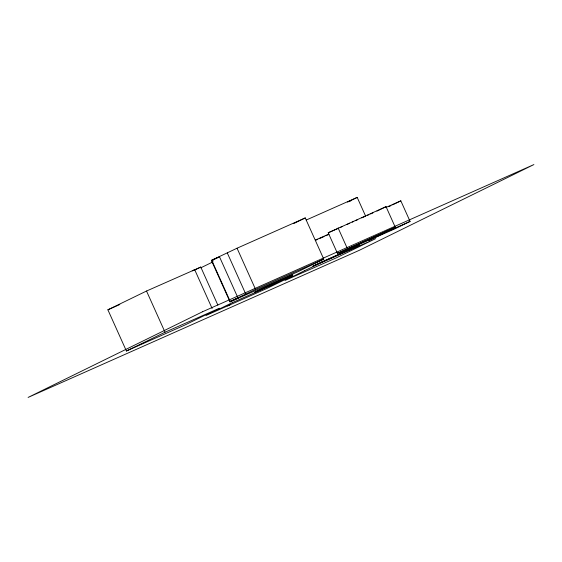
<?xml version="1.0" encoding="UTF-8"?>
<svg xmlns="http://www.w3.org/2000/svg" width="562" height="562" viewBox="0 0 562 562"><rect width="100%" height="100%" fill="white"/><g stroke="black" fill="none" stroke-linecap="round" stroke-linejoin="round"><path stroke-width="0.84" d="M293.708 223.571L305.243 217.923L323.754 259.11L298.373 271.537L230.02 301.885L211.509 260.691L217.325 257.86M328.215 232.78L386.031 206.661L395.283 227.252L337.467 253.378L328.215 232.78L338.598 228.172M376.905 211.129L386.031 206.661M337.467 253.378L395.283 227.252M126.401 350.997L165.031 332.226L219.285 308.257L184.364 325.279L126.401 350.997L107.89 309.803L146.52 291.032L200.775 267.069L217.859 305.089M230.02 301.885L238.745 297.628L230.216 301.415L211.705 260.22L237.052 248.214L305.243 217.923M192.239 270.856L194.677 269.662L212.12 308.475M194.564 270.097L200.775 267.069M200.697 267.863L213.103 261.815M347.562 202.109L357.207 197.41L365.75 216.426M388.763 206.718L391.026 205.615M392.536 204.877L400.825 200.838L410.084 221.428L395.002 228.783L369.262 240.206L384.113 232.963L410.084 221.428M230.216 301.415L255.562 289.402L323.754 259.11M227.666 305.988L230.097 304.801M211.509 260.691L213.89 259.637M340.2 227.462L342.595 226.402M346.585 224.624L349.782 223.205M352.177 222.145L353.779 221.435M355.374 220.725L357.769 219.658M361.766 217.887L364.963 216.468M367.358 215.401L368.953 214.691M370.555 213.982L372.95 212.921M385.876 207.476L400.825 200.838M211.705 260.22L219.461 256.785M306.213 220.044L357.207 197.41M349.023 201.561L351.236 200.578M107.89 309.803L119.804 304.52M315.387 240.044L328.812 234.087M315.465 240.388L317.832 239.335M319.413 238.639L324.148 236.539M325.721 235.836L328.882 234.438M338.099 227.94L347.351 248.537M237.052 248.214L255.562 289.402M227.301 252.97L245.812 294.158M219.356 256.49L237.867 297.684M146.52 291.032L165.031 332.226M202.587 311.734L28.1 397.425L359.413 250.266L533.9 164.575L202.587 311.734M232.387 302.63L206.029 315.479L266.669 288.566L292.753 275.851L232.387 302.63M266.536 286.564L254.347 292.507L292.837 274.895L266.536 286.564M321.485 262.04L312.886 266.233L359.385 245.222L321.485 262.04M351.896 247.322L339.708 253.265L378.191 235.647L351.896 247.322M304.52 270.694L285.025 280.438L336.188 257.909L375.718 238.604L319.146 263.704L304.52 270.694"/></g></svg>
